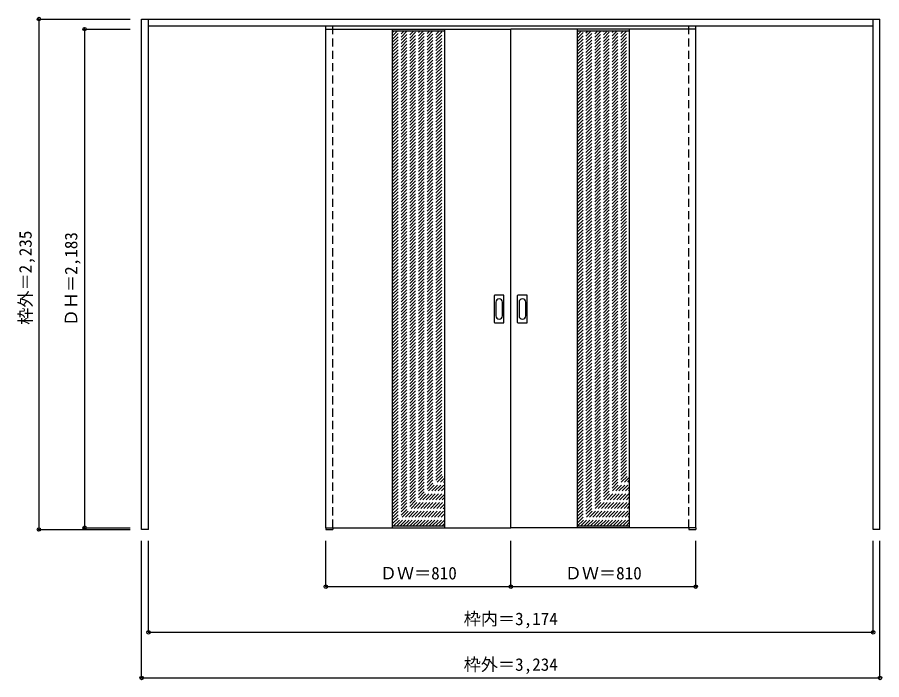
# Model space of a CAD drawing. Units: millimetres, scale not verified. Extents: x -2109 to 1677, y -1663 to 1237.
import ezdxf
from ezdxf.enums import TextEntityAlignment as Align

# ---------------------------------------------------------------- set-up
doc = ezdxf.new("R2010")
doc.units = ezdxf.units.MM
doc.header["$LTSCALE"] = 30
doc.header["$PDMODE"] = 32
doc.header["$PDSIZE"] = 15
doc.linetypes.add('DASHED1', pattern=[1.8, 1.2, -0.6])
doc.layers.add('0-0', color=4, linetype='DASHED1')
doc.layers.add('0-1_寸法', color=7, linetype='Continuous')
doc.styles.add('ＭＳ ゴシック', font='')
doc.styles.get('ＭＳ ゴシック').set_extended_font_data('MS Gothic')

msp = doc.modelspace()

# ---------------------------------------------------------------- linework, layer by layer
at = {"layer": '0-0', "color": 3, "linetype": 'Continuous'}
for p, q in [((-1564.56, -1005.78), (-1564.56, 1229.22)), ((-1564.56, 1229.22), (1669.44, 1229.22)), ((-1534.56, -1005.78), (-1534.56, 1229.22)), ((1639.44, -1005.78), (1639.44, 1229.22)), ((1669.44, -1005.78), (1669.44, 1229.22)), ((-1534.56, 1199.22), (1639.44, 1199.22)), ((-757.56, 1185.22), (52.44, 1185.22)), ((-757.56, -997.78), (-757.56, 1185.22)), ((-466.56, 1185.22), (-466.56, -997.78)), ((-238.56, 1185.22), (-238.56, -997.78)), ((862.44, 1185.22), (52.44, 1185.22)), ((52.44, -997.78), (52.44, 1185.22)), ((343.44, 1185.22), (343.44, -997.78)), ((571.44, 1185.22), (571.44, -997.78)), ((862.44, -997.78), (862.44, 1185.22)), ((-19.56, -99.78), (-19.56, 19.22)), ((20.94, 20.72), (-18.06, 20.72)), ((22.44, -99.78), (22.44, 19.22)), ((82.44, -99.78), (82.44, 19.22)), ((122.94, 20.72), (83.94, 20.72)), ((124.44, -99.78), (124.44, 19.22)), ((-18.06, -101.28), (20.94, -101.28)), ((83.94, -101.28), (122.94, -101.28)), ((-1534.56, -1005.78), (-1564.56, -1005.78)), ((-757.56, -997.78), (52.44, -997.78)), ((-757.56, -997.78), (-757.56, -1005.78)), ((-757.56, -1005.78), (-727.56, -1005.78)), ((-727.56, -997.78), (-727.56, -1005.78)), ((862.44, -997.78), (52.44, -997.78)), ((832.44, -997.78), (832.44, -1005.78)), ((832.44, -1005.78), (862.44, -1005.78)), ((862.44, -997.78), (862.44, -1005.78)), ((1669.44, -1005.78), (1639.44, -1005.78))]:
    msp.add_line(p, q, dxfattribs=at)
at = {"layer": '0-0'}
for p, q in [((-757.56, -997.78), (-757.56, 1199.22)), ((-727.56, -997.78), (-727.56, 1199.22)), ((-727.56, -997.78), (-727.56, 1185.22)), ((-466.56, 956.31), (-245.65, 1177.22)), ((-466.56, 970.45), (-259.79, 1177.22)), ((-466.56, 984.59), (-273.93, 1177.22)), ((-466.56, 998.73), (-288.08, 1177.22)), ((-466.56, 1012.88), (-302.22, 1177.22)), ((-466.56, 1027.02), (-316.36, 1177.22)), ((-466.56, 1041.16), (-330.5, 1177.22)), ((-466.56, 1055.3), (-344.64, 1177.22)), ((-466.56, 1069.44), (-358.79, 1177.22)), ((-466.56, 1083.59), (-372.93, 1177.22)), ((-466.56, 1097.73), (-387.07, 1177.22)), ((-466.56, 1111.87), (-401.21, 1177.22)), ((-466.56, 1126.01), (-415.35, 1177.22)), ((-466.56, 1140.15), (-429.5, 1177.22)), ((-466.56, 1154.3), (-443.64, 1177.22)), ((-466.56, 1168.44), (-457.78, 1177.22)), ((343.44, 960.21), (560.45, 1177.22)), ((343.44, 974.35), (546.31, 1177.22)), ((343.44, 988.49), (532.17, 1177.22)), ((343.44, 1002.63), (518.03, 1177.22)), ((343.44, 1016.77), (503.88, 1177.22)), ((343.44, 1030.92), (489.74, 1177.22)), ((343.44, 1045.06), (475.6, 1177.22)), ((343.44, 1059.2), (461.46, 1177.22)), ((343.44, 1073.34), (447.32, 1177.22)), ((343.44, 1087.48), (433.17, 1177.22)), ((343.44, 1101.63), (419.03, 1177.22)), ((343.44, 1115.77), (404.89, 1177.22)), ((343.44, 1129.91), (390.75, 1177.22)), ((343.44, 1144.05), (376.61, 1177.22)), ((343.44, 1158.2), (362.46, 1177.22)), ((343.44, 1172.34), (348.32, 1177.22)), ((343.44, 946.06), (571.44, 1174.06)), ((832.44, -997.78), (832.44, 1199.22)), ((832.44, -997.78), (832.44, 1185.22)), ((862.44, -997.78), (862.44, 1199.22)), ((-466.56, 942.17), (-238.56, 1170.17)), ((-466.56, 928.02), (-238.56, 1156.02)), ((-466.56, 913.88), (-238.56, 1141.88)), ((343.44, 931.92), (571.44, 1159.92)), ((343.44, 917.78), (571.44, 1145.78)), ((-466.56, 899.74), (-238.56, 1127.74)), ((-466.56, 885.6), (-238.56, 1113.6)), ((-466.56, 871.45), (-238.56, 1099.45)), ((343.44, 903.64), (571.44, 1131.64)), ((343.44, 889.49), (571.44, 1117.49)), ((343.44, 875.35), (571.44, 1103.35)), ((-466.56, 857.31), (-238.56, 1085.31)), ((-466.56, 843.17), (-238.56, 1071.17)), ((343.44, 861.21), (571.44, 1089.21)), ((343.44, 847.07), (571.44, 1075.07)), ((343.44, 832.93), (571.44, 1060.93)), ((-466.56, 829.03), (-238.56, 1057.03)), ((-466.56, 814.89), (-238.56, 1042.89)), ((-466.56, 800.74), (-238.56, 1028.74)), ((343.44, 818.78), (571.44, 1046.78)), ((343.44, 804.64), (571.44, 1032.64)), ((-466.56, 786.6), (-238.56, 1014.6)), ((-466.56, 772.46), (-238.56, 1000.46)), ((-466.56, 758.32), (-238.56, 986.32)), ((343.44, 790.5), (571.44, 1018.5)), ((343.44, 776.36), (571.44, 1004.36)), ((343.44, 762.22), (571.44, 990.22)), ((-466.56, 744.18), (-238.56, 972.18)), ((-466.56, 730.03), (-238.56, 958.03)), ((343.44, 748.07), (571.44, 976.07)), ((343.44, 733.93), (571.44, 961.93)), ((343.44, 719.79), (571.44, 947.79)), ((-466.56, 715.89), (-238.56, 943.89)), ((-466.56, 701.75), (-238.56, 929.75)), ((-466.56, 687.61), (-238.56, 915.61)), ((343.44, 705.65), (571.44, 933.65)), ((343.44, 691.5), (571.44, 919.5)), ((-466.56, 673.46), (-238.56, 901.46)), ((-466.56, 659.32), (-238.56, 887.32)), ((-466.56, 645.18), (-238.56, 873.18)), ((343.44, 677.36), (571.44, 905.36)), ((343.44, 663.22), (571.44, 891.22)), ((343.44, 649.08), (571.44, 877.08)), ((-466.56, 631.04), (-238.56, 859.04)), ((-466.56, 616.9), (-238.56, 844.9)), ((343.44, 634.94), (571.44, 862.94)), ((343.44, 620.79), (571.44, 848.79)), ((343.44, 606.65), (571.44, 834.65)), ((-466.56, 602.75), (-238.56, 830.75)), ((-466.56, 588.61), (-238.56, 816.61)), ((-466.56, 574.47), (-238.56, 802.47)), ((343.44, 592.51), (571.44, 820.51)), ((343.44, 578.37), (571.44, 806.37)), ((-466.56, 560.33), (-238.56, 788.33)), ((-466.56, 546.19), (-238.56, 774.19)), ((-466.56, 532.04), (-238.56, 760.04)), ((343.44, 564.23), (571.44, 792.23)), ((343.44, 550.08), (571.44, 778.08)), ((343.44, 535.94), (571.44, 763.94)), ((-466.56, 517.9), (-238.56, 745.9)), ((-466.56, 503.76), (-238.56, 731.76)), ((343.44, 521.8), (571.44, 749.8)), ((343.44, 507.66), (571.44, 735.66)), ((343.44, 493.51), (571.44, 721.51)), ((-466.56, 489.62), (-238.56, 717.62)), ((-466.56, 475.47), (-238.56, 703.47)), ((-466.56, 461.33), (-238.56, 689.33)), ((343.44, 479.37), (571.44, 707.37)), ((343.44, 465.23), (571.44, 693.23)), ((-466.56, 447.19), (-238.56, 675.19)), ((-466.56, 433.05), (-238.56, 661.05)), ((-466.56, 418.91), (-238.56, 646.91)), ((343.44, 451.09), (571.44, 679.09)), ((343.44, 436.95), (571.44, 664.95)), ((343.44, 422.8), (571.44, 650.8)), ((-466.56, 404.76), (-238.56, 632.76)), ((-466.56, 390.62), (-238.56, 618.62)), ((343.44, 408.66), (571.44, 636.66)), ((343.44, 394.52), (571.44, 622.52)), ((343.44, 380.38), (571.44, 608.38)), ((-466.56, 376.48), (-238.56, 604.48)), ((-466.56, 362.34), (-238.56, 590.34)), ((-466.56, 348.2), (-238.56, 576.2)), ((343.44, 366.24), (571.44, 594.24)), ((343.44, 352.09), (571.44, 580.09)), ((-466.56, 334.05), (-238.56, 562.05)), ((-466.56, 319.91), (-238.56, 547.91)), ((-466.56, 305.77), (-238.56, 533.77)), ((343.44, 337.95), (571.44, 565.95)), ((343.44, 323.81), (571.44, 551.81)), ((343.44, 309.67), (571.44, 537.67)), ((-466.56, 291.63), (-238.56, 519.63)), ((-466.56, 277.48), (-238.56, 505.48)), ((343.44, 295.53), (571.44, 523.53)), ((343.44, 281.38), (571.44, 509.38)), ((343.44, 267.24), (571.44, 495.24)), ((-466.56, 263.34), (-238.56, 491.34)), ((-466.56, 249.2), (-238.56, 477.2)), ((-466.56, 235.06), (-238.56, 463.06)), ((343.44, 253.1), (571.44, 481.1)), ((343.44, 238.96), (571.44, 466.96)), ((-466.56, 220.92), (-238.56, 448.92)), ((-466.56, 206.77), (-238.56, 434.77)), ((-466.56, 192.63), (-238.56, 420.63)), ((343.44, 224.81), (571.44, 452.81)), ((343.44, 210.67), (571.44, 438.67)), ((343.44, 196.53), (571.44, 424.53)), ((-466.56, 178.49), (-238.56, 406.49)), ((-466.56, 164.35), (-238.56, 392.35)), ((343.44, 182.39), (571.44, 410.39)), ((343.44, 168.25), (571.44, 396.25)), ((343.44, 154.1), (571.44, 382.1)), ((-466.56, 150.21), (-238.56, 378.21)), ((-466.56, 136.06), (-238.56, 364.06)), ((-466.56, 121.92), (-238.56, 349.92)), ((343.44, 139.96), (571.44, 367.96)), ((343.44, 125.82), (571.44, 353.82)), ((-466.56, 107.78), (-238.56, 335.78)), ((-466.56, 93.64), (-238.56, 321.64)), ((-466.56, 79.49), (-238.56, 307.49)), ((343.44, 111.68), (571.44, 339.68)), ((343.44, 97.54), (571.44, 325.54)), ((343.44, 83.39), (571.44, 311.39)), ((-466.56, 65.35), (-238.56, 293.35)), ((-466.56, 51.21), (-238.56, 279.21)), ((-466.56, 37.07), (-238.56, 265.07)), ((343.44, 69.25), (571.44, 297.25)), ((343.44, 55.11), (571.44, 283.11)), ((343.44, 40.97), (571.44, 268.97)), ((-466.56, 22.93), (-238.56, 250.93)), ((-466.56, 8.78), (-238.56, 236.78)), ((343.44, 26.82), (571.44, 254.82)), ((343.44, 12.68), (571.44, 240.68)), ((-466.56, -5.36), (-238.56, 222.64)), ((-466.56, -19.5), (-238.56, 208.5)), ((-466.56, -33.64), (-238.56, 194.36)), ((343.44, -1.46), (571.44, 226.54)), ((343.44, -15.6), (571.44, 212.4)), ((343.44, -29.74), (571.44, 198.26)), ((-466.56, -47.78), (-238.56, 180.22)), ((-466.56, -61.93), (-238.56, 166.07)), ((-466.56, -76.07), (-238.56, 151.93)), ((343.44, -43.89), (571.44, 184.11)), ((343.44, -58.03), (571.44, 169.97)), ((343.44, -72.17), (571.44, 155.83)), ((-466.56, -90.21), (-238.56, 137.79)), ((-466.56, -104.35), (-238.56, 123.65)), ((343.44, -86.31), (571.44, 141.69)), ((343.44, -100.45), (571.44, 127.55)), ((-466.56, -118.5), (-238.56, 109.5)), ((-466.56, -132.64), (-238.56, 95.36)), ((-466.56, -146.78), (-238.56, 81.22)), ((343.44, -114.6), (571.44, 113.4)), ((343.44, -128.74), (571.44, 99.26)), ((343.44, -142.88), (571.44, 85.12)), ((-466.56, -160.92), (-238.56, 67.08)), ((-466.56, -175.06), (-238.56, 52.94)), ((-466.56, -189.21), (-238.56, 38.79)), ((343.44, -157.02), (571.44, 70.98)), ((343.44, -171.17), (571.44, 56.83)), ((343.44, -185.31), (571.44, 42.69)), ((-466.56, -203.35), (-238.56, 24.65)), ((-466.56, -217.49), (-238.56, 10.51)), ((343.44, -199.45), (571.44, 28.55)), ((343.44, -213.59), (571.44, 14.41)), ((343.44, -227.73), (571.44, 0.27)), ((-466.56, -231.63), (-238.56, -3.63)), ((-466.56, -245.77), (-238.56, -17.77)), ((-466.56, -259.92), (-238.56, -31.92)), ((343.44, -241.88), (571.44, -13.88)), ((343.44, -256.02), (571.44, -28.02)), ((-466.56, -274.06), (-238.56, -46.06)), ((-466.56, -288.2), (-238.56, -60.2)), ((-466.56, -302.34), (-238.56, -74.34)), ((343.44, -270.16), (571.44, -42.16)), ((343.44, -284.3), (571.44, -56.3)), ((343.44, -298.44), (571.44, -70.44)), ((-466.56, -316.49), (-238.56, -88.49)), ((-466.56, -330.63), (-238.56, -102.63)), ((343.44, -312.59), (571.44, -84.59)), ((343.44, -326.73), (571.44, -98.73)), ((343.44, -340.87), (571.44, -112.87)), ((-466.56, -344.77), (-238.56, -116.77)), ((-466.56, -358.91), (-238.56, -130.91)), ((-466.56, -373.05), (-238.56, -145.05)), ((343.44, -355.01), (571.44, -127.01)), ((343.44, -369.16), (571.44, -141.16)), ((-466.56, -387.2), (-238.56, -159.2)), ((-466.56, -401.34), (-238.56, -173.34)), ((-466.56, -415.48), (-238.56, -187.48)), ((343.44, -383.3), (571.44, -155.3)), ((343.44, -397.44), (571.44, -169.44)), ((343.44, -411.58), (571.44, -183.58)), ((-466.56, -429.62), (-238.56, -201.62)), ((-466.56, -443.76), (-238.56, -215.76)), ((343.44, -425.72), (571.44, -197.72)), ((343.44, -439.87), (571.44, -211.87)), ((343.44, -454.01), (571.44, -226.01)), ((-466.56, -457.91), (-238.56, -229.91)), ((-466.56, -472.05), (-238.56, -244.05)), ((-466.56, -486.19), (-238.56, -258.19)), ((343.44, -468.15), (571.44, -240.15)), ((343.44, -482.29), (571.44, -254.29)), ((-466.56, -500.33), (-238.56, -272.33)), ((-466.56, -514.47), (-238.56, -286.47)), ((-466.56, -528.62), (-238.56, -300.62)), ((343.44, -496.43), (571.44, -268.43)), ((343.44, -510.58), (571.44, -282.58)), ((343.44, -524.72), (571.44, -296.72)), ((-466.56, -542.76), (-238.56, -314.76)), ((-466.56, -556.9), (-238.56, -328.9)), ((343.44, -538.86), (571.44, -310.86)), ((343.44, -553), (571.44, -325)), ((343.44, -567.15), (571.44, -339.15)), ((-466.56, -571.04), (-238.56, -343.04)), ((-466.56, -585.19), (-238.56, -357.19)), ((-466.56, -599.33), (-238.56, -371.33)), ((343.44, -581.29), (571.44, -353.29)), ((343.44, -595.43), (571.44, -367.43)), ((-466.56, -613.47), (-238.56, -385.47)), ((-466.56, -627.61), (-238.56, -399.61)), ((-466.56, -641.75), (-238.56, -413.75)), ((343.44, -609.57), (571.44, -381.57)), ((343.44, -623.71), (571.44, -395.71)), ((343.44, -637.86), (571.44, -409.86)), ((-466.56, -655.9), (-238.56, -427.9)), ((-466.56, -670.04), (-238.56, -442.04)), ((343.44, -652), (571.44, -424)), ((343.44, -666.14), (571.44, -438.14)), ((343.44, -680.28), (571.44, -452.28)), ((-466.56, -684.18), (-238.56, -456.18)), ((-466.56, -698.32), (-238.56, -470.32)), ((-466.56, -712.46), (-238.56, -484.46)), ((343.44, -694.42), (571.44, -466.42)), ((343.44, -708.57), (571.44, -480.57)), ((-466.56, -726.61), (-238.56, -498.61)), ((-466.56, -740.75), (-238.56, -512.75)), ((-466.56, -754.89), (-238.56, -526.89)), ((343.44, -722.71), (571.44, -494.71)), ((343.44, -736.85), (571.44, -508.85)), ((343.44, -750.99), (571.44, -522.99)), ((-466.56, -769.03), (-238.56, -541.03)), ((-466.56, -783.18), (-238.56, -555.18)), ((343.44, -765.14), (571.44, -537.14)), ((343.44, -779.28), (571.44, -551.28)), ((343.44, -793.42), (571.44, -565.42)), ((-466.56, -797.32), (-238.56, -569.32)), ((-466.56, -811.46), (-238.56, -583.46)), ((-466.56, -825.6), (-238.56, -597.6)), ((343.44, -807.56), (571.44, -579.56)), ((343.44, -821.7), (571.44, -593.7)), ((-466.56, -839.74), (-238.56, -611.74)), ((-466.56, -853.89), (-238.56, -625.89)), ((-466.56, -868.03), (-238.56, -640.03)), ((343.44, -835.85), (571.44, -607.85)), ((343.44, -849.99), (571.44, -621.99)), ((343.44, -864.13), (571.44, -636.13)), ((-466.56, -882.17), (-238.56, -654.17)), ((-466.56, -896.31), (-238.56, -668.31)), ((343.44, -878.27), (571.44, -650.27)), ((343.44, -892.41), (571.44, -664.41)), ((343.44, -906.56), (571.44, -678.56)), ((-466.56, -910.45), (-238.56, -682.45)), ((-466.56, -924.6), (-238.56, -696.6)), ((-466.56, -938.74), (-238.56, -710.74)), ((343.44, -920.7), (571.44, -692.7)), ((343.44, -934.84), (571.44, -706.84)), ((-466.56, -952.88), (-238.56, -724.88)), ((-466.56, -967.02), (-238.56, -739.02)), ((-466.56, -981.17), (-238.56, -753.17)), ((343.44, -948.98), (571.44, -720.98)), ((343.44, -963.12), (571.44, -735.12)), ((343.44, -977.27), (571.44, -749.27)), ((-461.03, -989.78), (-238.56, -767.31)), ((-446.89, -989.78), (-238.56, -781.45)), ((345.07, -989.78), (571.44, -763.41)), ((359.21, -989.78), (571.44, -777.55)), ((373.35, -989.78), (571.44, -791.69)), ((-432.75, -989.78), (-238.56, -795.59)), ((-418.61, -989.78), (-238.56, -809.73)), ((-404.47, -989.78), (-238.56, -823.88)), ((387.49, -989.78), (571.44, -805.84)), ((401.64, -989.78), (571.44, -819.98)), ((-390.32, -989.78), (-238.56, -838.02)), ((-376.18, -989.78), (-238.56, -852.16)), ((-362.04, -989.78), (-238.56, -866.3)), ((415.78, -989.78), (571.44, -834.12)), ((429.92, -989.78), (571.44, -848.26)), ((444.06, -989.78), (571.44, -862.4)), ((-347.9, -989.78), (-238.56, -880.44)), ((-333.75, -989.78), (-238.56, -894.59)), ((458.2, -989.78), (571.44, -876.55)), ((472.35, -989.78), (571.44, -890.69)), ((486.49, -989.78), (571.44, -904.83)), ((-319.61, -989.78), (-238.56, -908.73)), ((-305.47, -989.78), (-238.56, -922.87)), ((-291.33, -989.78), (-238.56, -937.01)), ((500.63, -989.78), (571.44, -918.97)), ((514.77, -989.78), (571.44, -933.11)), ((-277.19, -989.78), (-238.56, -951.16)), ((-263.04, -989.78), (-238.56, -965.3)), ((-248.9, -989.78), (-238.56, -979.44)), ((528.92, -989.78), (571.44, -947.26)), ((543.06, -989.78), (571.44, -961.4)), ((557.2, -989.78), (571.44, -975.54)), ((571.34, -989.78), (571.44, -989.68))]:
    msp.add_line(p, q, dxfattribs=at)
at = {"layer": '0-0', "color": 7, "linetype": 'Continuous'}
for p, q in [((-466.56, 1177.22), (-238.56, 1177.22)), ((343.44, 1177.22), (571.44, 1177.22)), ((-13.56, -10.68), (-13.56, -69.88)), ((16.44, -69.88), (16.44, -10.68)), ((88.44, -10.68), (88.44, -69.88)), ((118.44, -69.88), (118.44, -10.68)), ((-466.56, -989.78), (-238.56, -989.78)), ((343.44, -989.78), (571.44, -989.78))]:
    msp.add_line(p, q, dxfattribs=at)
at = {"layer": '0-0', "color": 3, "linetype": 'Continuous'}
for centre, start, end in [((-18.06, 19.22), 90, 180), ((20.94, 19.22), 0, 90), ((83.94, 19.22), 90, 180), ((122.94, 19.22), 0, 90), ((-18.06, -99.78), 180, 270), ((20.94, -99.78), 270, 0), ((83.94, -99.78), 180, 270), ((122.94, -99.78), 270, 0)]:
    msp.add_arc(centre, 1.5, start, end, dxfattribs=at)
at = {"layer": '0-0', "color": 7, "linetype": 'Continuous'}
for centre, start, end in [((1.44, -10.68), 0, 180), ((103.44, -10.68), 0, 180), ((1.44, -69.88), 180, 0), ((103.44, -69.88), 180, 0)]:
    msp.add_arc(centre, 15, start, end, dxfattribs=at)
at = {"layer": '0-1_寸法', "color": 4}
for p, q in [((-2014.56, 1229.22), (-2014.56, -1005.78)), ((-2014.56, 1229.22), (-1614.56, 1229.22)), ((-1814.56, 1185.22), (-1614.56, 1185.22)), ((-1814.56, 1185.22), (-1814.56, -997.78)), ((-2014.56, -1005.78), (-1614.56, -1005.78)), ((-1814.56, -997.78), (-1614.56, -997.78)), ((-1564.56, -1655.78), (-1564.56, -1055.78)), ((-1534.56, -1455.78), (-1534.56, -1055.78)), ((-757.56, -1255.78), (-757.56, -1055.78)), ((52.44, -1255.78), (52.44, -1055.78)), ((862.44, -1255.78), (862.44, -1055.78)), ((1639.44, -1455.78), (1639.44, -1055.78)), ((1669.44, -1655.78), (1669.44, -1055.78)), ((-757.56, -1255.78), (862.44, -1255.78)), ((-1534.56, -1455.78), (1639.44, -1455.78)), ((-1564.56, -1655.78), (1669.44, -1655.78))]:
    msp.add_line(p, q, dxfattribs=at)
at = {"layer": '0-1_寸法'}
for p in [(-2014.56, 1229.22), (-1814.56, 1185.22), (-2014.56, -1005.78), (-1814.56, -997.78), (-757.56, -1255.78), (52.44, -1255.78), (862.44, -1255.78), (-1534.56, -1455.78), (1639.44, -1455.78), (-1564.56, -1655.78), (1669.44, -1655.78)]:
    msp.add_point(p, dxfattribs=at)

# ---------------------------------------------------------------- texts
at = {"layer": '0-1_寸法', "style": 'ＭＳ ゴシック'}
for s, p in [('枠外＝2,235', (-2029.56, -109.28)), ('ＤＨ＝2,183', (-1829.56, -115.78))]:
    msp.add_text(s, height=54.99, rotation=90, dxfattribs=at).set_placement(p, align=Align.BOTTOM_LEFT)
for s, p in [('ＤＷ＝810', (-521.31, -1240.78)), ('ＤＷ＝810', (288.69, -1240.78)), ('枠内＝3,174', (-153.81, -1440.78)), ('枠外＝3,234', (-153.81, -1640.78))]:
    msp.add_text(s, height=54.99, dxfattribs=at).set_placement(p, align=Align.BOTTOM_LEFT)

doc.saveas('drawing.dxf')
